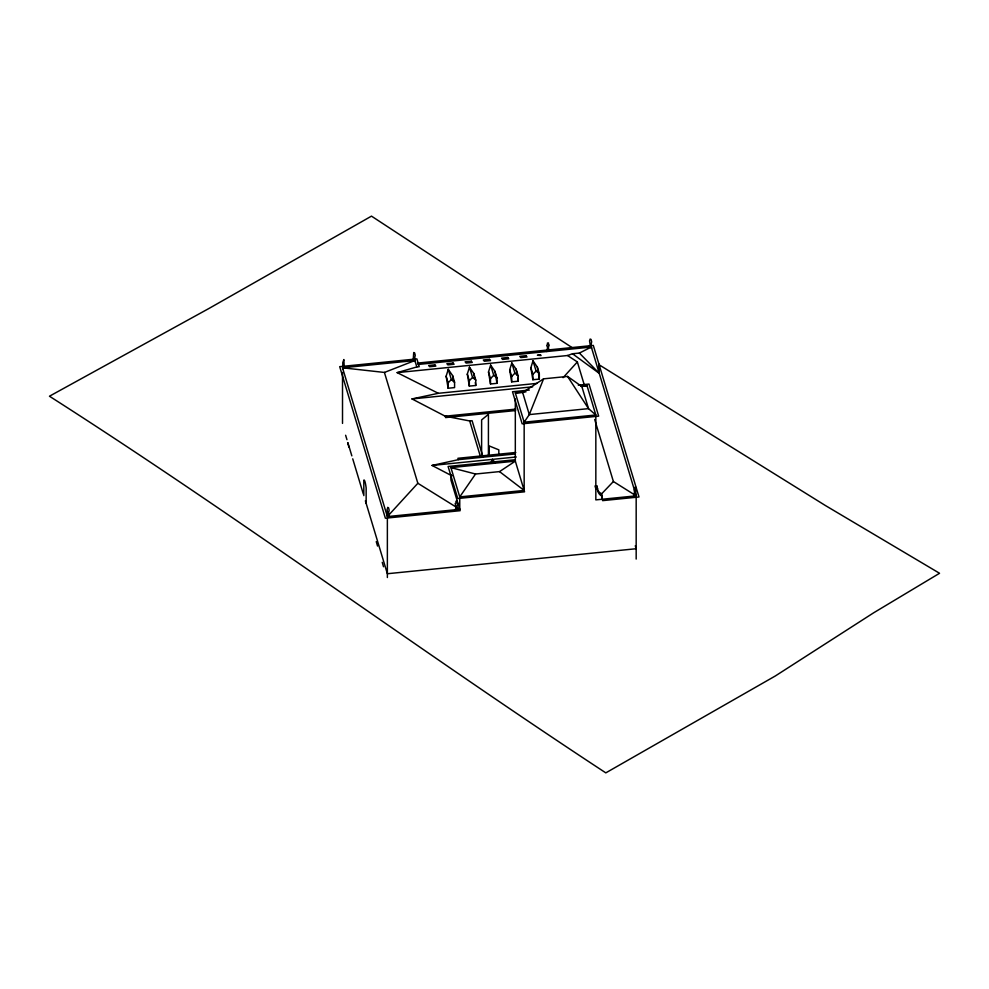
<?xml version="1.0" encoding="UTF-8"?>
<svg xmlns="http://www.w3.org/2000/svg" width="989" height="989" viewBox="0 0 989 989"><rect width="100%" height="100%" fill="white"/><g stroke="black" fill="none" stroke-linecap="round" stroke-linejoin="round"><path stroke-width="1.48" d="M413.155 360.701L413.723 352.517L414.638 352.888L415.244 355.261L414.502 358.97L415.207 361.529L413.155 360.701L342.515 367.797L387.367 516.592L459.749 509.31L459.749 498.283M546.732 351.528L546.732 349.995M598.827 371.951L598.951 363.927M446.138 376.228L448.264 369.33L452.591 375.585L454.581 382.199L454.581 387.601L448.128 388.244L446.138 376.228L448.128 382.854L448.128 388.244M467.315 374.102L469.454 367.203L473.78 373.459L475.771 380.073L475.771 385.475L469.318 386.118L467.315 374.102L469.318 380.716L469.318 386.118M488.504 371.975L490.643 365.077L494.957 371.332L496.96 377.946L496.96 383.336L490.495 383.992L488.504 371.975L490.495 378.589L490.495 383.992M509.681 369.849L511.82 362.951L516.147 369.194L518.137 375.808L518.137 381.21L511.684 381.865L509.681 369.849L511.684 376.463L511.684 381.865M530.87 367.723L533.009 360.812L537.324 367.067L539.326 373.681L539.326 379.084L532.861 379.739L530.87 367.723L532.861 374.337L532.861 379.739M526 391.829L515.318 392.905L524.158 422.192L595.835 414.984L588.517 408.63L581.853 386.551L567.575 376.426L543.579 378.836L529.3 414.589L524.158 422.192L524.158 490.433L459.749 496.911L450.922 467.612L515.318 461.146L515.318 398.963M491.286 461.863L492.386 459.378L495.242 462.642M459.749 496.911L475.536 474.015L499.532 471.605L515.318 461.146M563.075 377.687L577.353 361.937L567.55 355.521L397.17 372.63L438.312 393.301L537.2 383.361M387.367 516.592L417.84 483.275L384.424 372.445L342.515 367.797M417.543 363.087L593.301 345.421L638.993 496.985L602.622 500.632L601.374 494.092L613.39 481.519L594.698 419.509M448.128 382.854L451.355 379.566L448.264 369.33M469.318 380.716L472.544 377.439L469.454 367.203M490.495 378.589L493.721 375.313L490.643 365.077M511.684 376.463L514.91 373.187L511.82 362.951M532.861 374.337L536.1 371.048L533.009 360.812M515.318 392.905L522.649 392.497L543.579 378.836M567.55 355.521L572.507 353.753L579.393 353.061L591.323 347.052L636.174 495.835L595.835 499.89L595.835 416.53M384.424 372.445L414.898 360.528L416.826 366.944L419.225 366.696L416.876 358.896L339.697 366.659L385.376 518.211L460.169 510.695L450.922 480.024L450.922 474.51M397.17 372.63L416.777 366.956M451.998 475.87L432.057 465.448L458.315 459.675L515.133 453.963M483.028 456.967L472.099 420.733L469.701 420.968L445.211 416.196L412.005 398.938L438.312 393.301M581.853 386.551L587.009 385.698L595.835 414.984M417.964 364.471L591.323 347.052M412.005 398.938L532.651 386.823M529.325 390.062L512.5 391.755L522.167 423.824L598.654 416.134L588.987 384.066L578.281 385.141M580.902 386.316L587.009 385.698M515.838 409.1L445.211 416.196L445.631 417.581L515.64 410.546M515.739 452.48L457.895 458.29L458.315 459.675M432.057 465.448L516.258 456.98M597.554 488.529L596.738 485.797L595.007 485.97L595.835 488.714L597.554 488.529A11.707 9.42 -16.8 0 0 602.202 496.354L602.202 499.247M450.922 467.612L475.536 474.015M599.383 364.941L825.382 505.515L939.55 573.274L873.646 612.809L775.314 675.981L605.812 772.866C418.508 650.045 238.275 516.79 49.45 396.218L209.05 308.42L371.481 216.134L572.186 347.658M417.84 483.275L459.749 509.31M613.39 481.519L636.174 495.835M572.507 353.753L599.26 373.372L599.136 364.558M499.532 471.605L524.158 490.433M536.1 371.048L539.326 373.681M514.91 373.187L518.137 375.808M493.721 375.313L496.96 377.946M472.544 377.439L475.771 380.073M451.355 379.566L454.581 382.199M579.393 353.061L599.26 373.372M567.575 376.426L588.517 408.63L529.3 414.589L522.649 392.497M635.284 545.792L636.174 548.734L387.367 573.731L365.374 500.793M577.353 361.937L584.474 385.562M596.911 488.158A11.707 9.42 -16.8 0 0 601.374 493.622L602.202 496.354M492.386 459.378L493.264 462.283M469.701 420.968L480.184 455.756M345.618 435.259L346.954 439.672M347.844 442.615L351.837 455.867M352.727 458.822L363.371 494.154M347.634 442.676L348.919 447.102M376.253 541.638L377.538 546.064M382.236 562.308L383.522 566.746M537.324 367.067L538.078 371.58M538.572 374.584L539.326 379.084M516.147 369.194L517.136 375.202M517.643 378.206L518.137 381.21M494.957 371.332L496.96 383.336M473.78 373.459L474.522 377.959M475.276 382.471L475.771 385.475M452.591 375.585L453.592 381.593M457.709 509.52L456.869 507.32L457.759 503.228L456.918 502.882L457.029 501.176L455.929 501.275L456.04 502.968L455.2 503.488L456.09 507.394L455.249 509.768M636.174 497.343L636.174 559.082M549.204 349.747L549.204 351.28M548.759 349.797L548.401 347.25L549.254 344.988L548.413 344.642L548.512 342.936L547.424 343.047L547.523 344.728L546.682 345.248L547.535 347.337L547.177 349.958M498.827 454.384L498.827 449.847L489.147 445.928L489.147 454.989M488.418 455.113L488.418 414.329L481.618 419.917L481.618 454.656M387.367 518.125L387.367 577.514M366.153 503.376L366.153 487.923A9.569 1.335 84.3 0 0 363.816 480.172L363.816 495.625M342.515 372.433L342.515 423.403M596.775 487.379A11.707 9.42 -16.8 0 1 596.738 485.797M342.824 367.278L342.812 368.81L344.259 367.624L343.863 359.539L342.787 362.543L342.824 367.278M589.58 345.693L589.58 347.226L591.632 348.054L590.928 345.495L591.669 341.786L591.063 339.412L590.149 339.042L589.543 340.921L590.272 345.223L589.58 345.693M634.431 494.475L634.431 496.008L635.865 494.834L635.47 486.736L634.394 489.753L634.431 494.475M387.873 508.148L387.02 509.273L387.75 513.575L387.058 515.578L389.11 516.406L388.405 513.847L389.147 510.139L388.541 507.765L387.626 507.394L387.873 508.148M434.851 364.842L428.633 365.473L429.646 366.734L435.877 366.103L434.851 364.842M453.086 363.012L446.855 363.643L447.869 364.904L454.099 364.273L453.086 363.012M471.308 361.183L465.077 361.813L466.103 363.074L472.322 362.444L471.308 361.183M489.53 359.353L483.3 359.984L484.326 361.245L490.544 360.614L489.53 359.353M507.753 357.524L501.534 358.142L502.548 359.415L508.766 358.784L507.753 357.524M525.975 355.694L519.757 356.312L520.77 357.573L527.001 356.955L525.975 355.694M540.501 354.915L537.386 355.224L541.008 355.546L540.501 354.915M514.91 459.761L448.104 466.474L457.759 498.53L524.566 491.817L514.91 459.761"/></g></svg>
